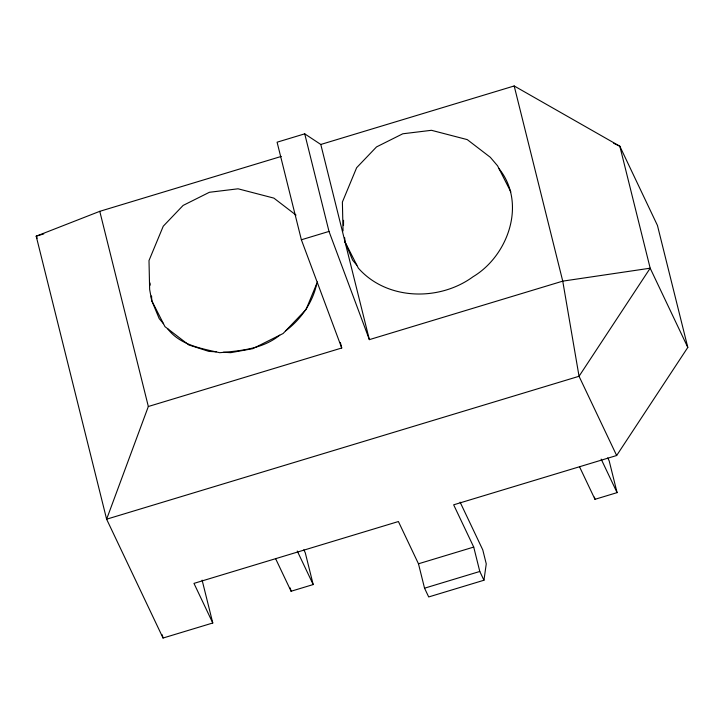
<?xml version="1.0" encoding="UTF-8"?>
<svg xmlns="http://www.w3.org/2000/svg" width="724" height="724" viewBox="0 0 724 724"><rect width="100%" height="100%" fill="white"/><g stroke="black" fill="none" stroke-linecap="round" stroke-linejoin="round"><path stroke-width="1.09" d="M281.283 156.42L99.776 211.327L36.2 236.187L106.618 519.199L163.045 638.034L212.775 622.993L193.969 583.381L398.408 521.533L418.472 563.788L424.545 588.187L428.699 596.947L483.958 580.232L486.256 563.86L482.781 549.896L460.111 502.157M316.75 283.609C312.877 302.306 300.894 319.438 285.69 330.814M343.556 220.322L343.502 225.553M148.339 406.499L106.618 519.199L579.046 376.281L650.179 268.197L619.825 146.212L514.185 85.966L320.795 144.465L304.723 133.84L277.093 142.194L301.374 239.78L341.728 348L148.339 406.499L99.776 211.327M317.429 281.971L306.053 309.51L283.111 333.511L252.776 348.669L230.703 352.669L223.39 352.244M483.958 580.232L479.795 571.471L473.722 547.072L453.658 504.818L616.658 455.514L687.8 347.42L657.446 225.435L619.825 146.212L613.708 143.298M279.699 335.212C262.803 348.959 240.522 350.832 219.671 352.697C201.046 348.443 179.923 344.995 167.642 328.714M43.766 233.897L36.2 236.187L37.168 238.223M301.374 239.78L329.004 231.427L369.358 339.637L562.747 281.138L650.179 268.197L687.8 347.42M275.645 558.738L291.075 591.246L313.184 584.558L305.293 552.837L303.845 549.797M579.544 466.808L594.983 499.316L617.083 492.628L609.192 460.907L607.744 457.867M418.472 563.788L473.722 547.072M424.545 588.187L479.795 571.471M216.205 351.828L208.892 351.402L188.837 344.968L164.963 326.651L151.687 300.551L149.642 289.446L148.999 260.549L163.253 226.205L183.118 205.426L209.39 192.285L238.06 188.801L273.871 198.114L296.044 215.118M499.053 168.737C526.737 203.127 508.339 255.653 473.089 276.713C439.377 301.501 386.887 300.523 358.353 268.151L345.077 242.051L344.651 237.653M356.86 265.219L352.615 260.142L345.077 242.051M163.47 323.719L159.217 318.641L151.687 300.551L151.262 296.152M510.836 191.905L497.56 165.805L490.32 157.298L467.261 139.614L431.45 130.302L402.779 133.786L376.516 146.918L356.642 167.706L342.389 202.05L343.031 230.947M616.658 455.514L579.046 376.281L562.747 281.138L514.185 85.966M601.164 459.107L617.083 492.628M297.265 551.036L313.184 584.558M594.431 497.126L594.983 499.316M320.795 144.465L369.358 339.637M304.723 133.84L329.004 231.427M340.361 342.515L341.728 348M290.261 587.96L291.075 591.246M202.114 580.15L212.775 622.993M162.248 634.821L163.045 638.034M150.004 282.957L150.212 285.156M151.588 296.125L151.687 300.551"/></g></svg>
